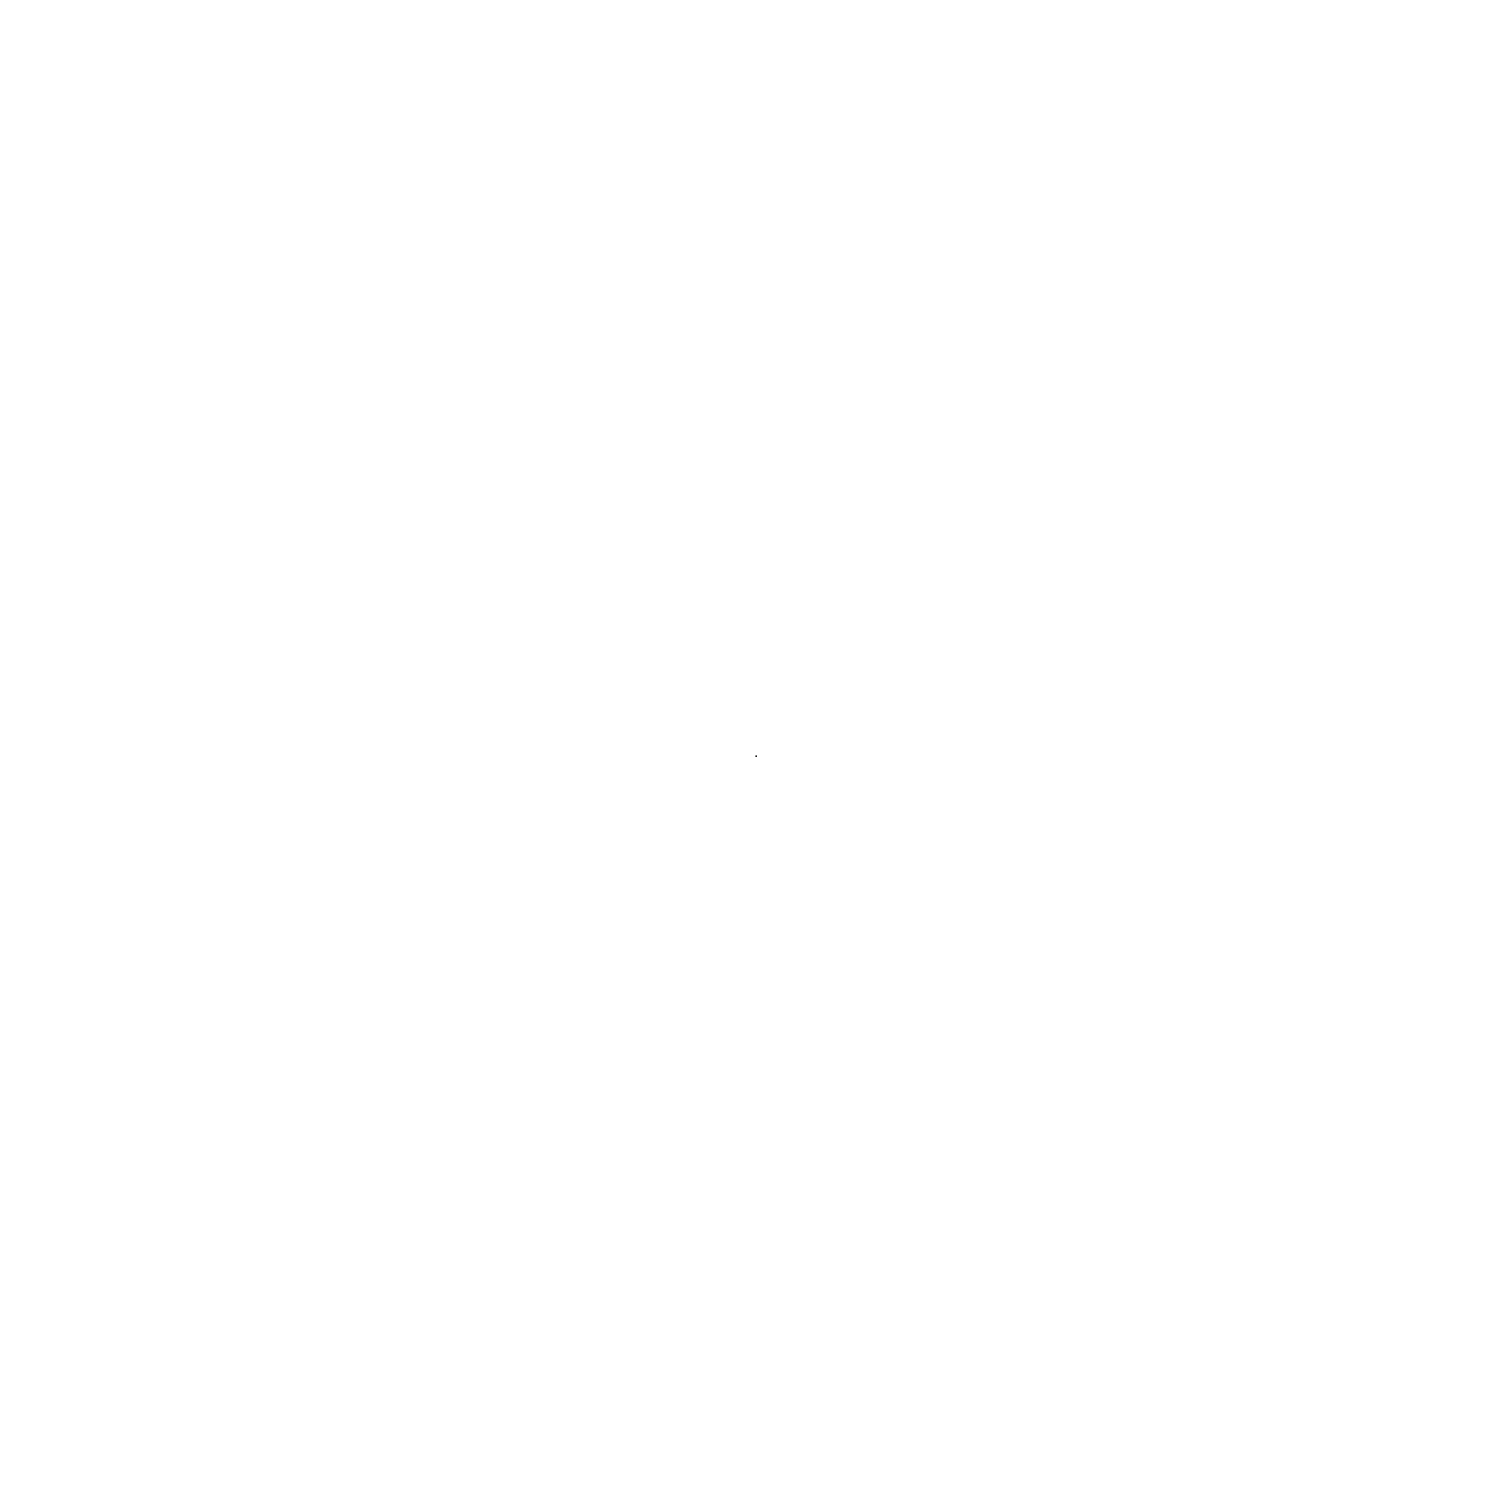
# Model space of a CAD drawing. Extents: x 0 to 0, y 0 to 0.
import ezdxf

# ---------------------------------------------------------------- set-up
doc = ezdxf.new("R2010")
doc.units = 0

msp = doc.modelspace()

# ---------------------------------------------------------------- linework, layer by layer
msp.add_point((0, 0))

doc.saveas('drawing.dxf')
